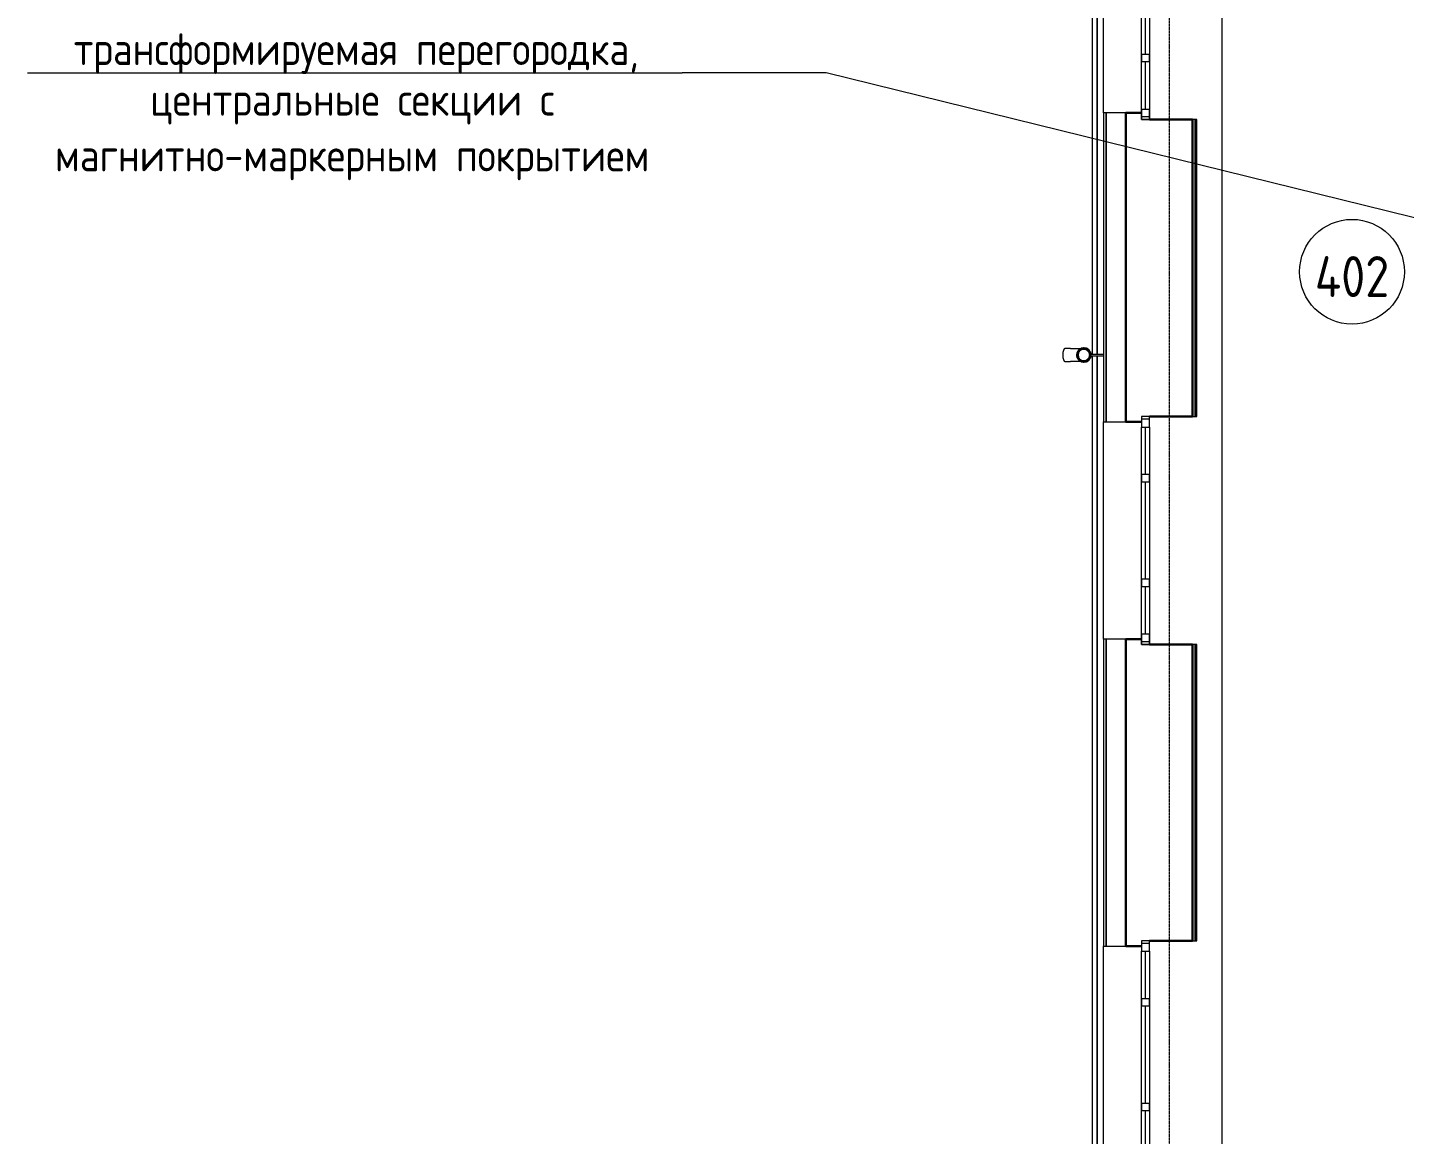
# Model space of a CAD drawing. Header units: millimetres. Extents: x -42533 to 645315, y 3457 to 82611.
# Drawn here: x 453728 to 464246, y 48609 to 57067 of the extents above; entities that cross this region are included whole.
import ezdxf

# ---------------------------------------------------------------- set-up
doc = ezdxf.new("R2010")
doc.units = ezdxf.units.MM
doc.linetypes.add('ADSK_Линия сетки', pattern=[25, 20, -2.5, 0, -2.5])
for name, color, linetype, lineweight in [('_ Окна', 7, 'Continuous', 9), ('Аннотация', 7, 'Continuous', 18), ('Обобщенные модели', 7, 'Continuous', 18), ('Окна', 7, 'Continuous', 9), ('Оси', 253, 'Continuous', 9), ('Перекрытие', 7, 'Continuous', 18), ('Стены наружные', 7, 'Continuous', 18), ('Стены несущие', 7, 'Continuous', 30), ('Стены отделка', 7, 'Continuous', 30), ('Стены штриховка', 7, 'Continuous', 9), ('ШТРИХОВКА', 252, 'Continuous', 15)]:
    doc.layers.add(name, color=color, linetype=linetype, lineweight=lineweight)
doc.layers.add('Линии', color=7, linetype='Continuous', lineweight=9, true_color=0x00a600)
doc.styles.add('GOST Common', font='GOST_Common.ttf', dxfattribs={"width": 0.9, "height": 350})
doc.styles.add('GOST Common_2', font='GOST_Common.ttf', dxfattribs={"width": 0.9, "height": 250})

# ---------------------------------------------------------------- blocks, each defined once
blk = doc.blocks.new('План 4 этажа')
at = {"layer": '_ Окна', "color": 8}
for p, q in [((46173.793, 30547.855), (46173.793, 31337.855)), ((46173.793, 30127.855), (46173.793, 30487.855)), ((46203.793, 30067.855), (46143.793, 30067.855)), ((46203.793, 27757.851), (46143.793, 27757.851)), ((46173.793, 27337.851), (46173.793, 27697.851)), ((46173.793, 26537.851), (46173.793, 27277.851)), ((46173.793, 26117.851), (46173.793, 26477.851)), ((46203.793, 26057.851), (46143.793, 26057.851)), ((46203.793, 23752.85), (46143.793, 23752.85)), ((46173.793, 23332.85), (46173.793, 23692.85)), ((46173.793, 22532.85), (46173.793, 23272.85)), ((46173.793, 22112.85), (46173.793, 22472.85))]:
    blk.add_line(p, q, dxfattribs=at)
at = {"layer": '_ Окна', "color": 8, "lineweight": 18}
for p, q in [((46143.793, 30547.855), (46203.793, 30547.855)), ((46143.793, 30487.855), (46143.793, 30547.855)), ((46203.793, 30547.855), (46203.793, 30487.855)), ((46203.793, 30487.855), (46143.793, 30487.855)), ((46143.793, 30127.855), (46203.793, 30127.855)), ((46143.793, 30047.855), (46143.793, 30127.855)), ((46203.793, 30127.855), (46203.793, 30047.855)), ((46203.793, 30047.855), (46143.793, 30047.855)), ((46203.793, 27777.851), (46143.793, 27777.851)), ((46143.793, 27777.851), (46143.793, 27697.851)), ((46203.793, 27697.851), (46203.793, 27777.851)), ((46143.793, 27697.851), (46203.793, 27697.851)), ((46143.793, 27337.851), (46203.793, 27337.851)), ((46143.793, 27277.851), (46143.793, 27337.851)), ((46203.793, 27277.851), (46143.793, 27277.851)), ((46203.793, 27337.851), (46203.793, 27277.851)), ((46143.793, 26537.851), (46203.793, 26537.851)), ((46143.793, 26477.851), (46143.793, 26537.851)), ((46203.793, 26537.851), (46203.793, 26477.851)), ((46203.793, 26477.851), (46143.793, 26477.851)), ((46143.793, 26117.851), (46203.793, 26117.851)), ((46143.793, 26037.851), (46143.793, 26117.851)), ((46203.793, 26117.851), (46203.793, 26037.851)), ((46203.793, 26037.851), (46143.793, 26037.851)), ((46203.793, 23772.85), (46143.793, 23772.85)), ((46143.793, 23772.85), (46143.793, 23692.85)), ((46203.793, 23692.85), (46203.793, 23772.85)), ((46143.793, 23692.85), (46203.793, 23692.85)), ((46143.793, 23332.85), (46203.793, 23332.85)), ((46143.793, 23272.85), (46143.793, 23332.85)), ((46203.793, 23272.85), (46143.793, 23272.85)), ((46203.793, 23332.85), (46203.793, 23272.85)), ((46143.793, 22532.85), (46203.793, 22532.85)), ((46143.793, 22472.85), (46143.793, 22532.85)), ((46203.793, 22532.85), (46203.793, 22472.85)), ((46203.793, 22472.85), (46143.793, 22472.85))]:
    blk.add_line(p, q, dxfattribs=at)
at = {"layer": 'Аннотация', "color": 8, "lineweight": 20}
for p, q in [((37633.773, 30404.613), (42633.773, 30404.613)), ((43735.589, 30404.613), (42633.773, 30404.613)), ((50521.019, 28732.848), (43735.589, 30404.613))]:
    blk.add_line(p, q, dxfattribs=at)
at = {"layer": 'Линии', "color": 8}
blk.add_circle((47751.467, 28885.048), 400, dxfattribs=at)
at = {"layer": 'Обобщенные модели', "color": 8}
for p, q in [((45600.146, 28298.564), (45557.642, 28298.564)), ((45557.642, 28198.564), (45600.146, 28198.564)), ((45853.793, 28253.564), (45754.652, 28253.564)), ((45754.652, 28243.564), (45853.793, 28243.564))]:
    blk.add_line(p, q, dxfattribs=at)
at = {"layer": 'Обобщенные модели', "color": 8, "flags": 128}
for points in [[(45600.146, 28298.564), (45605.814, 28298.564), (45611.398, 28298.564), (45616.891, 28298.564), (45622.282, 28298.564), (45627.564, 28298.564), (45632.728, 28298.564), (45637.765, 28298.564), (45642.668, 28298.564), (45647.429, 28298.564), (45652.041, 28298.564), (45656.495, 28298.564), (45660.785, 28298.564), (45664.903, 28298.564), (45668.844, 28298.564), (45672.601, 28298.564), (45676.168, 28298.564), (45679.539, 28298.564), (45682.708, 28298.564), (45685.672, 28298.564), (45688.424, 28298.564), (45690.777, 28298.564)], [(45690.777, 28198.564), (45689.506, 28198.564), (45686.843, 28198.564), (45683.966, 28198.564), (45680.882, 28198.564), (45677.594, 28198.564), (45674.108, 28198.564), (45670.429, 28198.564), (45666.564, 28198.564), (45662.519, 28198.564), (45658.299, 28198.564), (45653.913, 28198.564), (45649.366, 28198.564), (45644.666, 28198.564), (45639.821, 28198.564), (45634.839, 28198.564), (45629.726, 28198.564), (45624.493, 28198.564), (45619.146, 28198.564), (45613.694, 28198.564), (45608.147, 28198.564), (45602.513, 28198.564), (45600.146, 28198.564)]]:
    blk.add_lwpolyline(points, dxfattribs=at)
at = {"layer": 'Обобщенные модели', "color": 8}
for start, end in [(0, 180), (180, 0)]:
    blk.add_arc((45703.793, 28248.564), 52, start, end, dxfattribs=at)
at = {"layer": 'Обобщенные модели', "color": 8, "lineweight": 40}
for start, end in [(0, 180), (180, 0)]:
    blk.add_arc((45703.793, 28248.564), 50, start, end, dxfattribs=at)
at = {"layer": 'Обобщенные модели', "color": 8}
for start_param, end_param in [(3.141592654, 4.71238898), (4.71238898, 6.283185307)]:
    blk.add_ellipse((45557.642, 28248.564), major_axis=(0, -50), ratio=0.309016994, start_param=start_param, end_param=end_param, dxfattribs=at)
at = {"layer": 'Окна', "color": 8}
for p, q in [((46143.793, 30547.855), (46143.793, 31337.855)), ((46203.793, 31337.855), (46203.793, 30547.855)), ((46143.793, 30547.855), (46143.793, 30487.855)), ((46203.793, 30487.855), (46203.793, 30547.855)), ((46143.793, 30127.855), (46143.793, 30487.855)), ((46203.793, 30487.855), (46203.793, 30127.855)), ((46143.793, 30127.855), (46143.793, 30047.855)), ((46203.793, 30047.855), (46203.793, 30127.855)), ((46143.793, 30047.855), (46203.793, 30047.855)), ((46143.793, 27777.851), (46143.793, 27697.851)), ((46203.793, 27777.851), (46143.793, 27777.851)), ((46203.793, 27697.851), (46203.793, 27777.851)), ((46143.793, 27337.851), (46143.793, 27697.851)), ((46203.793, 27697.851), (46203.793, 27337.851)), ((46143.793, 27337.851), (46143.793, 27277.851)), ((46143.793, 26537.851), (46143.793, 27277.851)), ((46203.793, 27277.851), (46203.793, 27337.851)), ((46203.793, 27277.851), (46203.793, 26537.851)), ((46143.793, 26537.851), (46143.793, 26477.851)), ((46203.793, 26477.851), (46203.793, 26537.851)), ((46143.793, 26117.851), (46143.793, 26477.851)), ((46203.793, 26477.851), (46203.793, 26117.851)), ((46143.793, 26117.851), (46143.793, 26037.851)), ((46203.793, 26037.851), (46203.793, 26117.851)), ((46143.793, 26037.851), (46203.793, 26037.851)), ((46143.793, 23772.85), (46143.793, 23692.85)), ((46203.793, 23772.85), (46143.793, 23772.85)), ((46203.793, 23692.85), (46203.793, 23772.85)), ((46143.793, 23332.85), (46143.793, 23692.85)), ((46203.793, 23692.85), (46203.793, 23332.85)), ((46143.793, 23332.85), (46143.793, 23272.85)), ((46143.793, 22532.85), (46143.793, 23272.85)), ((46203.793, 23272.85), (46203.793, 23332.85)), ((46203.793, 23272.85), (46203.793, 22532.85)), ((46143.793, 22532.85), (46143.793, 22472.85)), ((46203.793, 22472.85), (46203.793, 22532.85)), ((46143.793, 22112.85), (46143.793, 22472.85)), ((46203.793, 22472.85), (46203.793, 22112.85))]:
    blk.add_line(p, q, dxfattribs=at)
at = {"layer": 'Оси', "color": 8, "linetype": 'ADSK_Линия сетки'}
blk.add_line((46356.505, -3353.101), (46356.505, 43019.489), dxfattribs=at)
at = {"layer": 'Перекрытие', "color": 8}
blk.add_line((46759.715, 20871.474), (46759.715, 36811.327), dxfattribs=at)
at = {"layer": 'Стены наружные', "color": 8}
for p, q in [((45768.791, 28253.34), (45768.791, 39088.902)), ((45803.791, 39088.902), (45803.791, 28253.215)), ((45803.793, 28253.215), (45803.793, 39088.902)), ((45853.793, 30097.855), (45853.793, 31787.855)), ((45768.791, 21115.795), (45768.791, 28243.788)), ((45803.791, 28243.913), (45803.791, 21115.834)), ((45803.793, 21065.22), (45803.793, 28243.913)), ((45853.793, 26077.851), (45853.793, 27737.851)), ((45853.793, 22072.85), (45853.793, 23732.85))]:
    blk.add_line(p, q, dxfattribs=at)
at = {"layer": 'Стены несущие', "color": 8}
for p, q in [((46143.793, 30097.855), (46023.793, 30097.855)), ((46023.793, 30097.855), (46023.793, 27737.851)), ((46533.793, 30047.855), (46203.793, 30047.855)), ((46533.793, 27777.851), (46533.793, 30047.855)), ((46203.793, 27777.851), (46533.793, 27777.851)), ((46023.793, 27737.851), (46143.793, 27737.851)), ((46143.793, 26077.851), (46023.793, 26077.851)), ((46023.793, 26077.851), (46023.793, 23732.85)), ((46533.793, 26037.851), (46203.793, 26037.851)), ((46533.793, 23772.85), (46533.793, 26037.851)), ((46203.793, 23772.85), (46533.793, 23772.85)), ((46023.793, 23732.85), (46143.793, 23732.85))]:
    blk.add_line(p, q, dxfattribs=at)
at = {"layer": 'Стены отделка', "color": 8, "lineweight": 9}
for p, q in [((45873.793, 30097.855), (45853.793, 30097.855)), ((45853.793, 30097.855), (45853.793, 27737.851)), ((46023.793, 30097.855), (45873.793, 30097.855)), ((46565.793, 30047.855), (46533.793, 30047.855)), ((46565.793, 27777.851), (46565.793, 30047.855)), ((46533.793, 27777.851), (46565.793, 27777.851)), ((45853.793, 27737.851), (45873.793, 27737.851)), ((45873.793, 27737.851), (46023.793, 27737.851)), ((45873.793, 26077.851), (45853.793, 26077.851)), ((45853.793, 26077.851), (45853.793, 23732.85)), ((46023.793, 26077.851), (45873.793, 26077.851)), ((46565.793, 26037.851), (46533.793, 26037.851)), ((46565.793, 23772.85), (46565.793, 26037.851)), ((46533.793, 23772.85), (46565.793, 23772.85)), ((45853.793, 23732.85), (45873.793, 23732.85)), ((45873.793, 23732.85), (46023.793, 23732.85))]:
    blk.add_line(p, q, dxfattribs=at)
at = {"layer": 'Стены штриховка', "color": 8}
for p, q in [((45873.793, 27737.851), (45873.793, 30097.855)), ((45873.793, 30097.855), (45873.793, 27737.851)), ((46553.793, 27777.851), (46553.793, 30047.855)), ((46563.793, 27777.851), (46563.793, 30047.855)), ((45873.793, 23732.85), (45873.793, 26077.851)), ((45873.793, 26077.851), (45873.793, 23732.85)), ((46553.793, 23772.85), (46553.793, 26037.851)), ((46563.793, 23772.85), (46563.793, 26037.851))]:
    blk.add_line(p, q, dxfattribs=at)
at = {"layer": 'Аннотация', "color": 8, "lineweight": 9, "line_spacing_factor": 1.022766}
for s, insert, char_height, width, attachment_point, style in [('\\pxqc,t4.572,9.144,13.716,18.288,22.86,27.432,32.004,36.576,41.148,45.72,50.292,54.864,59.436,64.008,68.58,73.152,77.724,82.296,86.868,91.44,96.012,100.584,105.156,109.728,114.3,118.872,123.444,128.016,132.588,137.16,141.732,146.304;{трансформируемая перегородка,}', (40145.026, 30554.974), 250, 4649.4, 5, 'GOST Common_2'), ('\\pxqc,t4.572,9.144,13.716,18.288,22.86,27.432,32.004,36.576,41.148,45.72,50.292,54.864,59.436,64.008,68.58,73.152,77.724,82.296,86.868,91.44,96.012,100.584,105.156,109.728,114.3,118.872,123.444,128.016,132.588,137.16,141.732,146.304;{центральные секции с\\Pмагнитно-маркерным покрытием}', (40113.776, 30327.655), 250, 4649.4, 2, 'GOST Common_2'), ('402', (47751.467, 28848.099), 312.5, 520.21112, 5, 'GOST Common')]:
    blk.add_mtext(s, dxfattribs=dict(at, insert=insert, char_height=char_height, width=width, attachment_point=attachment_point, style=style))

msp = doc.modelspace()

# ---------------------------------------------------------------- block references
at = {"layer": 'ШТРИХОВКА'}
msp.add_blockref('План 4 этажа', (416094.2, 26315.8), dxfattribs=at)

doc.saveas('drawing.dxf')
